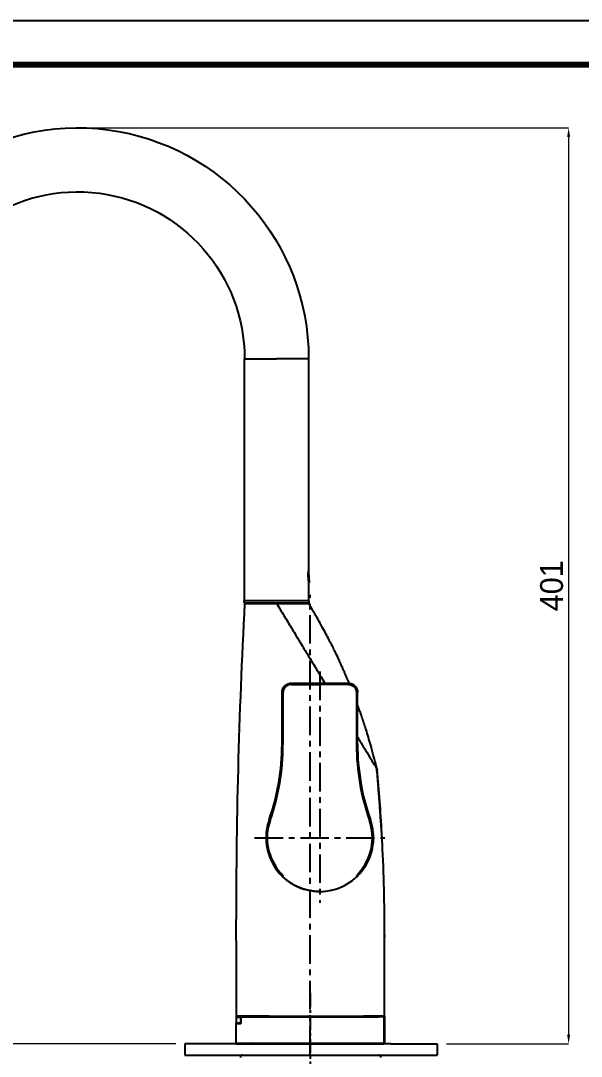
# Model space of a CAD drawing. Extents: x 0 to 1128, y 0 to 827.
# Drawn here: x 630.8 to 876, y 373.8 to 826.8 of the extents above; entities that cross this region are included whole.
import ezdxf

# ---------------------------------------------------------------- set-up
doc = ezdxf.new("R2010")
doc.units = 0
doc.header["$LTSCALE"] = 10
doc.header["$MEASUREMENT"] = 0
doc.header["$PDMODE"] = 3
doc.header["$PDSIZE"] = -10
doc.linetypes.add('CENTER', pattern=[2, 1.25, -0.25, 0.25, -0.25])
doc.layers.get('0').update_dxf_attribs({"linetype": 'CONTINUOUS'})
doc.layers.get('DEFPOINTS').update_dxf_attribs({"linetype": 'CONTINUOUS'})
doc.layers.add('중심선', color=1, linetype='CENTER', lineweight=25)
doc.styles.add('Daelim Dimension', font='')
doc.styles.get('Daelim Dimension').set_extended_font_data('나눔고딕')
doc.dimstyles.new('DEFAULT', dxfattribs={"dimscale": 2, "dimtxt": 2, "dimasz": 2, "dimexe": 0, "dimexo": 2, "dimgap": 1, "dimtad": 1, "dimdec": 0, "dimzin": 9, "dimdsep": 46, "dimtxsty": 'Daelim Dimension', "dimcen": 0.5, "dimclrd": 5, "dimclre": 5, "dimclrt": 256, "dimadec": 1, "dimazin": 0, "dimtfac": 1, "dimtdec": 0, "dimtix": 1, "dimtmove": 0, "dimatfit": 3, "dimfxl": 1, "dimtolj": 1, "dimtzin": 1, "dimlwd": 9, "dimlwe": 9, "dimarcsym": 0})

# ---------------------------------------------------------------- blocks, each defined once
blk = doc.blocks.new('G$C548E72AF')
at = {"color": 0, "linetype": 'Continuous'}
for p, q in [((205.59, 105.74), (198.11, 133.67)), ((171.51, 124.74), (176.47, 106.22)), ((0, 105.84), (0, 0)), ((28, 0), (28, 105.84)), ((176.47, 106.22), (176.84, 106.32)), ((178.91, 98.59), (176.84, 106.32)), ((201.02, 104.51), (192.07, 102.11)), ((204.72, 105.5), (201.02, 104.51)), ((205.59, 105.74), (204.72, 105.5)), ((192.07, 102.11), (178.91, 98.59)), ((183.12, 99.72), (179.81, 98.83)), ((179.81, 98.83), (178.91, 98.59)), ((0, 0), (23.26, 0)), ((23.26, 0), (27.1, 0)), ((27.1, 0), (28, 0))]:
    blk.add_line(p, q, dxfattribs=at)
at = {"color": 0, "linetype": 'ByBlock'}
for radius in [101, 73]:
    blk.add_arc((101, 105.84), radius, 15, 180, dxfattribs=at)
blk = doc.blocks.new('*D36')
at = {"color": 5, "lineweight": 9, "ltscale": 0.5, "transparency": 16777216}
for p, q in [((545.88, 601.19), (545.88, 339.04)), ((757.45, 356.8), (757.45, 339.04)), ((549.88, 339.04), (753.45, 339.04))]:
    blk.add_line(p, q, dxfattribs=at)
at = {"color": 5, "ltscale": 0.5, "transparency": 16777216}
for points in [[(549.88, 339.7), (549.88, 338.37), (545.88, 339.04)], [(753.45, 339.7), (753.45, 338.37), (757.45, 339.04)]]:
    blk.add_solid(points, dxfattribs=at)
at = {"layer": 'DEFPOINTS', "color": 0, "ltscale": 0.5, "transparency": 16777216}
for p in [(545.88, 605.19), (757.45, 360.8), (757.45, 339.04)]:
    blk.add_point(p, dxfattribs=at)
at = {"color": 7, "ltscale": 0.5, "transparency": 16777216, "insert": (651.66, 346.43), "char_height": 10, "attachment_point": 5, "style": 'Daelim Dimension'}
blk.add_mtext('\\A1;212', dxfattribs=at)
blk = doc.blocks.new('*D38')
at = {"color": 5, "lineweight": 9, "ltscale": 0.5, "transparency": 16777216}
for p, q in [((541.88, 605.19), (475.4, 605.19)), ((475.4, 601.19), (475.4, 383.3)), ((698.6, 379.3), (475.4, 379.3))]:
    blk.add_line(p, q, dxfattribs=at)
at = {"color": 5, "ltscale": 0.5, "transparency": 16777216}
for points in [[(474.74, 601.19), (476.07, 601.19), (475.4, 605.19)], [(474.74, 383.3), (476.07, 383.3), (475.4, 379.3)]]:
    blk.add_solid(points, dxfattribs=at)
at = {"layer": 'DEFPOINTS', "color": 0, "ltscale": 0.5, "transparency": 16777216}
for p in [(545.88, 605.19), (475.4, 379.3), (702.6, 379.3)]:
    blk.add_point(p, dxfattribs=at)
at = {"color": 7, "ltscale": 0.5, "transparency": 16777216, "insert": (467.96, 492.24), "char_height": 10, "attachment_point": 5, "rotation": 90, "style": 'Daelim Dimension'}
blk.add_mtext('\\A1;226', dxfattribs=at)
blk = doc.blocks.new('*D39')
at = {"color": 5, "lineweight": 9, "ltscale": 0.5, "transparency": 16777216}
for p, q in [((659.71, 779.94), (870.43, 779.94)), ((870.43, 775.94), (870.43, 383.3)), ((816.99, 379.3), (870.43, 379.3))]:
    blk.add_line(p, q, dxfattribs=at)
at = {"color": 5, "ltscale": 0.5, "transparency": 16777216}
for points in [[(869.76, 775.94), (871.1, 775.94), (870.43, 779.94)], [(869.76, 383.3), (871.1, 383.3), (870.43, 379.3)]]:
    blk.add_solid(points, dxfattribs=at)
at = {"layer": 'DEFPOINTS', "color": 0, "ltscale": 0.5, "transparency": 16777216}
for p in [(655.71, 779.94), (812.99, 379.3), (870.43, 379.3)]:
    blk.add_point(p, dxfattribs=at)
at = {"color": 7, "ltscale": 0.5, "transparency": 16777216, "insert": (863.02, 579.62), "char_height": 10, "attachment_point": 5, "rotation": 90, "style": 'Daelim Dimension'}
blk.add_mtext('\\A1;401', dxfattribs=at)

msp = doc.modelspace()

# ---------------------------------------------------------------- linework, layer by layer
at = {"linetype": 'Continuous'}
for p, q in [((728.71, 678.94), (742.71, 678.94)), ((728.71, 573.1), (728.71, 678.94)), ((756.71, 678.94), (742.71, 678.94)), ((756.71, 678.94), (756.71, 586)), ((757.01, 583.85), (756.57, 585.05)), ((756.69, 581.1), (757.01, 581.1)), ((756.71, 581), (756.71, 573.1)), ((757.01, 583.85), (756.82, 583.85)), ((757.01, 581.1), (757.01, 583.85)), ((728.51, 572.1), (728.51, 573.1)), ((756.91, 573.1), (728.51, 573.1)), ((728.51, 572.1), (756.91, 572.1)), ((729.81, 572.1), (729.81, 571.9)), ((755.61, 572.1), (755.61, 571.9)), ((756.91, 572.1), (756.91, 573.1)), ((756.91, 573.1), (756.91, 573.1)), ((752.01, 447.83), (752.01, 447.83)), ((752.01, 447.83), (752.02, 447.83)), ((771.16, 447.83), (771.15, 447.83)), ((771.16, 447.83), (771.16, 447.83)), ((725.05, 390.9), (725.05, 388.5)), ((727.02, 390.9), (727.02, 388.5)), ((727.07, 391.1), (727.07, 388.5)), ((727.09, 391.1), (727.07, 391.1)), ((727.09, 388.5), (727.09, 391.1)), ((731.45, 391.1), (737.86, 391.1)), ((731.45, 391.1), (731.45, 391.1)), ((731.61, 391.3), (737.97, 391.3)), ((738.71, 391.4), (738.71, 391.4)), ((789.62, 391.3), (787.05, 391.3)), ((789.82, 391.1), (787.23, 391.1)), ((787.23, 391.1), (787.23, 391.1)), ((789.82, 391.1), (789.82, 391.1)), ((789.82, 388.3), (789.82, 391.1)), ((789.82, 388.3), (789.82, 391.1)), ((789.95, 391.1), (789.95, 388.3)), ((724.95, 388.1), (724.95, 379.5)), ((727.02, 388.5), (727.07, 388.5)), ((789.82, 379.5), (789.82, 388.3)), ((789.82, 379.5), (789.82, 388.3)), ((789.95, 388.3), (789.95, 379.5)), ((731.45, 379.5), (731.45, 379.5)), ((787.23, 379.5), (787.23, 379.5)), ((789.82, 379.5), (789.82, 379.5))]:
    msp.add_line(p, q, dxfattribs=at)
at = {"color": 1, "linetype": 'CENTER'}
for p, q in [((757.45, 374.3), (757.45, 575.69)), ((761.59, 542.12), (761.59, 440.9)), ((733.09, 469.4), (790.09, 469.4))]:
    msp.add_line(p, q, dxfattribs=at)
at = {"ltscale": 0.5}
for p, q in [((749.02, 536.41), (761.59, 536.41)), ((749.09, 536.9), (761.59, 536.9)), ((774.09, 536.9), (761.59, 536.9)), ((774.15, 536.41), (761.59, 536.41)), ((745.09, 510.39), (745.09, 532.9)), ((745.5, 532.9), (745.5, 509.99)), ((777.67, 532.9), (777.67, 509.99)), ((778.09, 510.39), (778.09, 532.9)), ((702.6, 379.3), (702.6, 374.3)), ((724.95, 379.5), (757.45, 379.5)), ((812.99, 379.3), (812.99, 374.3))]:
    msp.add_line(p, q, dxfattribs=at)
at = {"color": 1, "linetype": 'CENTER', "ltscale": 0.5}
msp.add_line((757.45, 401.5), (757.45, 280.79), dxfattribs=at)
at = {"color": 7, "lineweight": 35, "ltscale": 0.161472}
msp.add_line((731.6, 379.3), (725.14, 379.3), dxfattribs=at)
at = {"color": 7, "lineweight": 35, "ltscale": 0.159093}
msp.add_line((737.97, 379.3), (731.6, 379.3), dxfattribs=at)
at = {"color": 7, "lineweight": 35}
msp.add_line((787.05, 379.3), (737.97, 379.3), dxfattribs=at)
at = {"ltscale": 0.5}
msp.add_lwpolyline([(0, 0), (1128.4, 0), (1128.4, 826.8), (0, 826.8)], close=True, dxfattribs=at)
at = {"color": 5, "linetype": 'ByBlock', "lineweight": 200, "const_width": 2.6}
msp.add_lwpolyline([(18.14, 35.4), (1110.14, 35.4), (1110.14, 807.6), (18.14, 807.6)], close=True, dxfattribs=at)
at = {"ltscale": 0.5}
for centre, radius, start, end in [((645.09, 510.39), 100, 340.6167, 0), ((645.8, 510), 99.7, 340.6788, 0.0026), ((877.37, 510), 99.7, 179.9974, 199.3212), ((878.09, 510.39), 100, 180, 199.3833), ((761.59, 469.4), 23.5, 160.6032, 270), ((761.59, 469.4), 23.5, 270, 19.3968)]:
    msp.add_arc(centre, radius, start, end, dxfattribs=at)
at = {"linetype": 'Continuous'}
for centre, radius, start, end in [((761.59, 469.4), 23, 160.6788, 221.907), ((761.59, 469.4), 23, 318.093, 19.3212), ((727.27, 391.1), 0.2, 90.7009, 180)]:
    msp.add_arc(centre, radius, start, end, dxfattribs=at)
at = {"linetype": 'Continuous', "extrusion": (0, 0, -1)}
msp.add_arc((-761.51, 469.33), 23.5, 269.818, 270, dxfattribs=at)
at = {"linetype": 'Continuous'}
for centre, major_axis, ratio, start_param, end_param in [((749.09, 536.4), (0, 0.5), 0.127449, 0, 1.554013), ((749.16, 536.48), (0, 0.5), 0.127449, 0, 1.554013), ((774.16, 536.48), (0, -0.5), 0.127449, 1.58758, 3.141593), ((745.59, 532.9), (0.5, 0), 0.001963, 1.750551, 3.141593), ((745.66, 532.98), (0.5, 0), 0.001963, 1.750551, 3.141593), ((777.66, 532.98), (0.5, 0), 0.001963, 0, 1.391042), ((727.2, 390.9), (0, 0.2), 0.924559, 0.789669, 1.570796), ((731.61, 391.1), (0, 0.2), 0.755535, 0, 1.570796), ((787.05, 391.1), (0, -0.2), 0.901349, 1.570796, 3.141593), ((789.62, 391.1), (0, -0.2), 0.994757, 1.570796, 3.141593), ((725.25, 388.5), (0.179, -0.089), 0.999997, 3.603279, 5.174076), ((727.2, 388.5), (0, 0.2), 0.924559, 1.570796, 2.236444)]:
    msp.add_ellipse(centre, major_axis=major_axis, ratio=ratio, start_param=start_param, end_param=end_param, dxfattribs=at)
at = {"linetype": 'Continuous', "extrusion": (0, 0, -1)}
for centre, major_axis, ratio, start_param, end_param in [((774.09, 536.4), (0, 0.5), 0.127449, 0, 1.554013), ((777.59, 532.9), (-0.5, 0), 0.001963, 1.750551, 3.141593)]:
    msp.add_ellipse(centre, major_axis=major_axis, ratio=ratio, start_param=start_param, end_param=end_param, dxfattribs=at)
at = {"linetype": 'Continuous'}
for points, degree, knots in [([(756.48, 583.5), (756.48, 583.78), (756.49, 584.06), (756.52, 584.58), (756.55, 584.83), (756.6, 585.27), (756.62, 585.46), (756.67, 585.76), (756.69, 585.87), (756.71, 585.98), (756.71, 586), (756.71, 586)], 3, [0, 0, 0, 0, 0.21267, 0.21267, 0.425195, 0.425195, 0.639896, 0.639896, 0.856137, 0.856137, 1, 1, 1, 1]), ([(756.54, 584.75), (756.55, 584.75), (756.55, 584.75), (756.6, 584.53), (756.68, 584.29), (756.78, 583.98), (756.8, 583.92), (756.82, 583.85)], 3, [0, 0, 0, 0, 0.004993, 0.004993, 0.788856, 0.788856, 1, 1, 1, 1]), ([(756.48, 583.5), (756.48, 583.22), (756.49, 582.94), (756.52, 582.42), (756.55, 582.17), (756.6, 581.74), (756.62, 581.54), (756.67, 581.24), (756.69, 581.13), (756.71, 581.02), (756.71, 581), (756.71, 581)], 3, [0, 0, 0, 0, 0.21267, 0.21267, 0.425195, 0.425195, 0.639896, 0.639896, 0.856137, 0.856137, 1, 1, 1, 1]), ([(756.82, 583.85), (756.81, 583.6), (756.81, 583.33), (756.83, 582.82), (756.84, 582.56), (756.88, 582.11), (756.9, 581.89), (756.94, 581.54), (756.96, 581.39), (757, 581.19), (757.01, 581.12), (757.01, 581.1), (757.01, 581.1), (757.01, 581.1), (757.01, 581.1), (757.01, 581.1)], 3, [0, 0, 0, 0, 0.191209, 0.191209, 0.382359, 0.382359, 0.574547, 0.574547, 0.768973, 0.768973, 0.963064, 0.963064, 0.999725, 0.999725, 1, 1, 1, 1]), ([(728.71, 571.9), (727.43, 547.76), (725.52, 499.44), (724.92, 451.08), (724.95, 426.9)], 3, [0, 0, 0, 0, 0.500007, 1, 1, 1, 1]), ([(728.71, 571.9), (728.71, 571.9), (730.23, 571.9), (734.1, 571.9), (735.66, 571.9), (739.02, 571.9), (740.86, 571.9), (742.71, 571.9)], 3, [0, 0, 0, 0, 0.5, 0.5, 0.75, 0.75, 1, 1, 1, 1]), ([(742.71, 571.9), (743.25, 571.01), (744.33, 569.23), (746.48, 565.68), (749.16, 561.25), (752.38, 555.94), (755.6, 550.61), (758.84, 545.27), (761.59, 540.72), (763.27, 537.95), (763.86, 536.98)], 3, [0, 0, 0, 0, 0.076397, 0.152794, 0.305588, 0.458383, 0.611177, 0.763971, 0.916765, 1, 1, 1, 1]), ([(742.71, 571.9), (746.41, 571.9), (750.02, 571.9), (755.2, 571.9), (756.71, 571.9), (756.71, 571.9)], 3, [0, 0, 0, 0, 0.500076, 0.500076, 1, 1, 1, 1]), ([(774.48, 536.94), (774.48, 536.95), (774.31, 537.34), (773.97, 538.17), (773.43, 539.43), (772.88, 540.72), (772.37, 541.91), (771.91, 542.93), (771.5, 543.86), (771.03, 544.89), (770.48, 546.11), (769.79, 547.59), (768.98, 549.3), (768.03, 551.26), (766.93, 553.49), (765.67, 555.97), (764.25, 558.7), (762.64, 561.68), (760.85, 564.89), (758.87, 568.33), (757.45, 570.69), (756.71, 571.9)], 3, [0, 0, 0, 0, 0.000739, 0.0328, 0.068188, 0.105784, 0.139338, 0.16753, 0.19103, 0.21762, 0.253397, 0.293893, 0.341981, 0.397661, 0.460934, 0.531798, 0.610255, 0.696303, 0.789943, 0.891176, 1, 1, 1, 1]), ([(745.09, 532.9), (745.09, 533.35), (745.16, 533.79), (745.45, 534.63), (745.67, 535.03), (746.22, 535.72), (746.55, 536.03), (747.31, 536.51), (747.73, 536.69), (748.17, 536.79), (748.47, 536.87), (748.78, 536.9), (749.09, 536.9)], 3, [0, 0, 0, 0, 0.211937, 0.211937, 0.423639, 0.423639, 0.636893, 0.636893, 0.852573, 0.852573, 0.852573, 1, 1, 1, 1]), ([(745.16, 532.98), (745.16, 533.42), (745.24, 533.87), (745.53, 534.71), (745.74, 535.1), (746.29, 535.8), (746.63, 536.11), (747.38, 536.59), (747.8, 536.77), (748.24, 536.87), (748.54, 536.94), (748.85, 536.98), (749.16, 536.98)], 3, [0, 0, 0, 0, 0.211937, 0.211937, 0.423639, 0.423639, 0.636893, 0.636893, 0.852573, 0.852573, 0.852573, 1, 1, 1, 1]), ([(749.02, 536.41), (748.75, 536.41), (748.48, 536.38), (748.21, 536.32), (747.83, 536.22), (747.46, 536.07), (746.79, 535.64), (746.5, 535.38), (746.01, 534.77), (745.82, 534.42), (745.56, 533.68), (745.5, 533.29), (745.5, 532.9)], 3, [0, 0, 0, 0, 0.147765, 0.147765, 0.147765, 0.363972, 0.363972, 0.577488, 0.577488, 0.788915, 0.788915, 1, 1, 1, 1]), ([(749.1, 536.49), (748.82, 536.49), (748.55, 536.45), (748.29, 536.39), (747.9, 536.3), (747.53, 536.14), (746.87, 535.72), (746.57, 535.45), (746.09, 534.84), (745.9, 534.49), (745.64, 533.76), (745.57, 533.37), (745.57, 532.98)], 3, [0, 0, 0, 0, 0.147765, 0.147765, 0.147765, 0.363972, 0.363972, 0.577488, 0.577488, 0.788915, 0.788915, 1, 1, 1, 1]), ([(778.09, 532.9), (778.09, 533.35), (778.01, 533.79), (777.72, 534.63), (777.5, 535.03), (776.95, 535.72), (776.62, 536.03), (775.86, 536.51), (775.44, 536.69), (775, 536.79), (774.7, 536.87), (774.39, 536.9), (774.09, 536.9)], 3, [0, 0, 0, 0, 0.211937, 0.211937, 0.423639, 0.423639, 0.636893, 0.636893, 0.852573, 0.852573, 0.852573, 1, 1, 1, 1]), ([(774.15, 536.41), (774.42, 536.41), (774.69, 536.38), (774.96, 536.32), (775.34, 536.22), (775.71, 536.07), (776.38, 535.64), (776.67, 535.38), (777.16, 534.77), (777.35, 534.42), (777.61, 533.68), (777.67, 533.29), (777.67, 532.9)], 3, [0, 0, 0, 0, 0.147765, 0.147765, 0.147765, 0.363972, 0.363972, 0.577488, 0.577488, 0.788915, 0.788915, 1, 1, 1, 1]), ([(774.16, 536.98), (774.47, 536.98), (774.78, 536.94), (775.08, 536.87), (775.52, 536.77), (775.94, 536.59), (776.69, 536.11), (777.03, 535.8), (777.58, 535.1), (777.79, 534.71), (778.08, 533.87), (778.16, 533.42), (778.16, 532.98)], 3, [0, 0, 0, 0, 0.147427, 0.147427, 0.147427, 0.363107, 0.363107, 0.576361, 0.576361, 0.788063, 0.788063, 1, 1, 1, 1]), ([(777.75, 532.98), (777.75, 533.37), (777.68, 533.76), (777.42, 534.49), (777.23, 534.84), (776.75, 535.45), (776.45, 535.72), (775.79, 536.14), (775.42, 536.3), (775.03, 536.39), (774.77, 536.45), (774.5, 536.49), (774.22, 536.49)], 3, [0, 0, 0, 0, 0.211085, 0.211085, 0.422512, 0.422512, 0.636028, 0.636028, 0.852235, 0.852235, 0.852235, 1, 1, 1, 1]), ([(786.7, 499.26), (786.32, 500.77), (785.56, 503.67), (784.47, 507.82), (783.4, 511.58), (782.39, 514.94), (781.46, 517.91), (780.61, 520.5), (779.86, 522.71), (779.2, 524.61), (778.64, 526.16), (778.3, 527.1), (778.16, 527.49)], 3, [0, 0, 0, 0, 0.158825, 0.304356, 0.4366, 0.555563, 0.661244, 0.753636, 0.832742, 0.89856, 0.957533, 1, 1, 1, 1]), ([(778.17, 513.35), (778.66, 512.53), (780.03, 510.27), (782.2, 506.7), (784.1, 503.55), (785.38, 501.44), (786.14, 500.19), (786.59, 499.44), (786.69, 499.28), (786.7, 499.26)], 3, [0, 0, 0, 0, 0.1237, 0.346077, 0.568454, 0.679643, 0.790831, 0.90202, 1, 1, 1, 1]), ([(788.98, 466.72), (788.93, 467.62), (788.84, 469.35), (788.68, 471.84), (788.51, 474.09), (788.36, 476.12), (788.22, 477.91), (788.1, 479.48), (788, 481.09), (787.87, 482.92), (787.71, 485.16), (787.51, 487.78), (787.28, 490.78), (787, 494.16), (786.75, 497.12), (786.58, 498.96), (786.53, 499.55)], 3, [0, 0, 0, 0, 0.085869, 0.163789, 0.233821, 0.296054, 0.350612, 0.397674, 0.439077, 0.495238, 0.562795, 0.64175, 0.732101, 0.83385, 0.946995, 1, 1, 1, 1]), ([(789.95, 425.9), (789.95, 426.24), (789.95, 426.57), (789.96, 440.24), (789.63, 453.57), (788.97, 466.89)], 3, [0, 0, 0, 0, 0.024388, 0.024388, 1, 1, 1, 1]), ([(745.5, 452.27), (745.49, 452.28), (745.49, 452.28), (745.34, 452.42), (745.2, 452.56), (744.89, 452.86), (744.73, 453.02), (744.41, 453.36), (744.25, 453.53), (744.1, 453.71)], 3, [0, 0, 0, 0, 0.005535, 0.005535, 0.323217, 0.323217, 0.657895, 0.657895, 1, 1, 1, 1]), ([(744.47, 454.04), (744.47, 454.04), (744.47, 454.04), (744.59, 453.87), (744.72, 453.7), (744.96, 453.37), (745.09, 453.22), (745.33, 452.92), (745.44, 452.78), (745.56, 452.65)], 3, [0, 0, 0, 0, 0.000033, 0.000033, 0.347641, 0.347641, 0.684449, 0.684449, 1, 1, 1, 1]), ([(778.7, 454.04), (778.7, 454.04), (778.7, 454.04), (778.58, 453.87), (778.46, 453.7), (778.21, 453.37), (778.08, 453.22), (777.84, 452.92), (777.73, 452.78), (777.61, 452.65)], 3, [0, 0, 0, 0, 0.000033, 0.000033, 0.347641, 0.347641, 0.684449, 0.684449, 1, 1, 1, 1]), ([(777.67, 452.27), (777.68, 452.28), (777.68, 452.28), (777.83, 452.42), (777.97, 452.56), (778.28, 452.86), (778.44, 453.02), (778.76, 453.36), (778.92, 453.53), (779.07, 453.71)], 3, [0, 0, 0, 0, 0.005535, 0.005535, 0.323217, 0.323217, 0.657895, 0.657895, 1, 1, 1, 1]), ([(761.59, 445.9), (758.53, 445.9), (755.46, 446.52), (749.94, 448.77), (747.54, 450.36), (745.5, 452.27)], 3, [0.5008902, 0.5008902, 0.5008902, 0.5008902, 0.75, 0.75, 1, 1, 1, 1]), ([(761.59, 445.9), (764.64, 445.9), (767.71, 446.52), (773.23, 448.77), (775.63, 450.36), (777.67, 452.27)], 3, [0.5008902, 0.5008902, 0.5008902, 0.5008902, 0.75, 0.75, 1, 1, 1, 1]), ([(724.95, 425.9), (724.96, 423.32), (724.96, 417.74), (724.97, 406.24), (724.98, 397.33), (724.99, 391.4)], 3, [0, 0, 0, 0, 0.224607, 0.484934, 1, 1, 1, 1]), ([(738.71, 391.4), (734.66, 391.4), (731.1, 391.4), (727.47, 391.4), (726.56, 391.4), (725.62, 391.4), (725.38, 391.4), (725.09, 391.4), (724.99, 391.4), (724.99, 391.4)], 3, [0, 0, 0, 0, 0.512458, 0.512458, 0.768687, 0.768687, 0.896801, 0.896801, 1, 1, 1, 1]), ([(725.25, 391.1), (725.23, 391.1), (725.21, 391.1), (725.17, 391.09), (725.15, 391.08), (725.11, 391.05), (725.09, 391.03), (725.07, 391), (725.06, 390.98), (725.05, 390.94), (725.05, 390.92), (725.05, 390.9)], 3, [0, 0, 0, 0, 0.189929, 0.189929, 0.4048, 0.4048, 0.61967, 0.61967, 0.834541, 0.834541, 1, 1, 1, 1]), ([(725.05, 390.9), (725.05, 390.9), (725.05, 390.9), (725.05, 390.9), (725.08, 390.9), (725.19, 390.9), (725.29, 390.9), (725.6, 390.9), (725.85, 390.9), (726.28, 390.9), (726.38, 390.9), (726.5, 390.9)], 3, [0, 0, 0, 0, 0.000003, 0.000003, 0.241526, 0.241526, 0.496872, 0.496872, 0.881646, 0.881646, 1, 1, 1, 1]), ([(725.25, 391.1), (725.25, 391.1), (725.28, 391.1), (725.39, 391.1), (725.49, 391.1), (725.79, 391.1), (726.05, 391.1), (726.47, 391.1), (726.57, 391.1), (726.68, 391.1)], 3, [0, 0, 0, 0, 0.241497, 0.241497, 0.496853, 0.496853, 0.881636, 0.881636, 1, 1, 1, 1]), ([(726.5, 390.9), (726.5, 390.9), (726.5, 390.9), (726.54, 390.9), (726.58, 390.9), (726.66, 390.9), (726.71, 390.9), (726.82, 390.9), (726.89, 390.9), (726.98, 390.9), (727, 390.9), (727.02, 390.9)], 3, [0, 0, 0, 0, 0.000034, 0.000034, 0.253892, 0.253892, 0.507785, 0.507785, 0.888669, 0.888669, 1, 1, 1, 1]), ([(726.68, 391.1), (726.7, 391.1), (726.71, 391.1), (726.75, 391.1), (726.78, 391.1), (726.85, 391.1), (726.9, 391.1), (726.98, 391.1), (727.03, 391.1), (727.07, 391.1)], 3, [0, 0, 0, 0, 0.090267, 0.090267, 0.335035, 0.335035, 0.66995, 0.66995, 1, 1, 1, 1]), ([(727.1, 391.1), (727.24, 391.1), (727.4, 391.1), (727.56, 391.1), (728.29, 391.1), (729.13, 391.1), (729.85, 391.1), (730.62, 391.1), (731.45, 391.1)], 5, [0, 0, 0, 0, 0, 0, 0.22356, 0.22356, 0.22356, 1, 1, 1, 1, 1, 1]), ([(727.28, 391.3), (727.85, 391.3), (728.51, 391.3), (729.26, 391.3), (730.19, 391.3), (731.21, 391.3), (731.33, 391.3), (731.46, 391.3), (731.59, 391.3), (731.59, 391.3), (731.6, 391.3), (731.61, 391.3)], 5, [0, 0, 0, 0, 0, 0, 0.877219, 0.877219, 0.877219, 0.993899, 0.993899, 0.993899, 1, 1, 1, 1, 1, 1]), ([(737.86, 391.1), (741.83, 391.1), (746.28, 391.1), (750.99, 391.1), (758.35, 391.1), (765.59, 391.1), (768.06, 391.1), (771.5, 391.1), (774.76, 391.1), (775.73, 391.1), (778.02, 391.1), (780.19, 391.1), (781.43, 391.1), (783.52, 391.1), (785.28, 391.1), (786, 391.1), (786.65, 391.1), (787.23, 391.1)], 5, [0, 0, 0, 0, 0, 0, 0.425121, 0.425121, 0.425121, 0.650043, 0.650043, 0.650043, 0.747536, 0.747536, 0.747536, 0.886121, 0.886121, 0.886121, 1, 1, 1, 1, 1, 1]), ([(737.97, 391.3), (737.98, 391.3), (738, 391.3), (738.01, 391.3), (738.47, 391.3), (738.94, 391.3), (739.4, 391.3), (742.28, 391.3), (745.35, 391.3), (748.02, 391.3), (752.14, 391.3), (756.32, 391.3), (757.73, 391.3), (761.66, 391.3), (765.55, 391.3), (768.01, 391.3), (771.43, 391.3), (774.67, 391.3), (775.63, 391.3), (777.03, 391.3), (778.38, 391.3), (778.82, 391.3), (780.09, 391.3), (781.3, 391.3), (782.07, 391.3), (782.96, 391.3), (783.79, 391.3), (783.94, 391.3), (784.24, 391.3), (784.53, 391.3), (784.67, 391.3), (785.29, 391.3), (785.87, 391.3), (786.3, 391.3), (786.69, 391.3), (787.05, 391.3), (787.05, 391.3), (787.05, 391.3), (787.05, 391.3)], 5, [0, 0, 0, 0, 0, 0, 0.001466, 0.001466, 0.001466, 0.049785, 0.049785, 0.049785, 0.298931, 0.298931, 0.298931, 0.425113, 0.425113, 0.425113, 0.650038, 0.650038, 0.650038, 0.747532, 0.747532, 0.747532, 0.795165, 0.795165, 0.795165, 0.88612, 0.88612, 0.88612, 0.906925, 0.906925, 0.906925, 0.92773, 0.92773, 0.92773, 0.999933, 0.999933, 0.999933, 1, 1, 1, 1, 1, 1]), ([(738.71, 391.4), (738.95, 391.4), (739.43, 391.4), (740.41, 391.4), (742.15, 391.4), (745.8, 391.4), (750.29, 391.4), (755.11, 391.4), (758.89, 391.4), (762.16, 391.4), (764.5, 391.4), (765.68, 391.4), (766.28, 391.4), (766.62, 391.4), (767.13, 391.4), (767.9, 391.4), (769.27, 391.4), (771.69, 391.4), (775.16, 391.4), (778.54, 391.4), (781.12, 391.4), (782.94, 391.4), (784.62, 391.4), (786.1, 391.4), (787.36, 391.4), (788.4, 391.4), (789.19, 391.4), (789.69, 391.4), (789.92, 391.4), (789.95, 391.4), (789.95, 391.4), (789.95, 391.4)], 3, [0, 0, 0, 0, 0.015569, 0.031137, 0.062275, 0.124549, 0.249098, 0.311373, 0.373647, 0.435922, 0.467059, 0.482628, 0.490412, 0.494304, 0.498196, 0.513765, 0.529334, 0.560471, 0.622745, 0.68502, 0.716157, 0.747294, 0.778432, 0.809569, 0.840706, 0.871844, 0.902981, 0.934118, 0.965255, 0.996393, 1, 1, 1, 1]), ([(780.34, 391.4), (780.39, 391.4), (780.43, 391.4), (780.54, 391.4), (780.59, 391.4), (780.65, 391.4), (780.66, 391.4), (780.67, 391.4)], 3, [0, 0, 0, 0, 0.275387, 0.275387, 0.772354, 0.772354, 1, 1, 1, 1]), ([(787.76, 391.4), (787.5, 391.4), (787.15, 391.4), (785.4, 391.39), (783.34, 391.39), (780.68, 391.4)], 3, [0, 0, 0, 0, 0.242514, 0.242514, 1, 1, 1, 1]), ([(787.05, 391.3), (787.12, 391.27), (787.21, 391.24), (787.23, 391.15), (787.23, 391.12), (787.23, 391.11), (787.23, 391.11), (787.23, 391.1), (787.23, 391.1)], 3, [0, 0, 0, 0, 0.748009, 0.869387, 0.934505, 0.968252, 0.986871, 1, 1, 1, 1]), ([(787.75, 391.4), (787.95, 391.4), (788.3, 391.4), (788.7, 391.4), (788.99, 391.4), (789.13, 391.4), (789.19, 391.4)], 3, [0, 0, 0, 0, 0.243367, 0.491104, 0.743712, 1, 1, 1, 1]), ([(789.62, 391.3), (789.62, 391.3), (789.62, 391.3), (789.62, 391.3), (789.68, 391.3), (789.72, 391.3), (789.74, 391.3), (789.74, 391.3), (789.75, 391.3), (789.75, 391.3), (789.75, 391.3), (789.75, 391.3)], 5, [0, 0, 0, 0, 0, 0, 0.008923, 0.008923, 0.008923, 0.988947, 0.988947, 0.988947, 1, 1, 1, 1, 1, 1]), ([(789.82, 391.1), (789.82, 391.1), (789.82, 391.11), (789.82, 391.11), (789.81, 391.13), (789.81, 391.16), (789.77, 391.26), (789.68, 391.28), (789.62, 391.3)], 3, [0, 0, 0, 0, 0.01252, 0.031715, 0.066737, 0.133116, 0.407709, 1, 1, 1, 1]), ([(789.82, 391.1), (789.85, 391.1), (789.87, 391.1), (789.89, 391.1), (789.92, 391.1), (789.94, 391.1), (789.94, 391.1), (789.95, 391.1), (789.95, 391.1)], 5, [0, 0, 0, 0, 0, 0, 0.506805, 0.506805, 0.506805, 1, 1, 1, 1, 1, 1]), ([(726.5, 388.5), (726.5, 388.5), (726.5, 388.5), (726.58, 388.5), (726.66, 388.5), (726.79, 388.5), (726.83, 388.5), (726.93, 388.5), (726.97, 388.5), (727.02, 388.5)], 3, [0, 0, 0, 0, 0.000034, 0.000034, 0.492221, 0.492221, 0.74611, 0.74611, 1, 1, 1, 1]), ([(727.06, 388.35), (727.05, 388.34), (727.05, 388.33), (727.06, 388.33), (727.06, 388.33)], 3, [0, 0, 0, 0, 0.971452, 1, 1, 1, 1]), ([(724.95, 379.5), (724.95, 379.5), (725.25, 379.5), (725.86, 379.5), (727.21, 379.5), (729.13, 379.5), (729.85, 379.5), (730.62, 379.5), (731.45, 379.5)], 5, [0, 0, 0, 0, 0, 0, 0.659297, 0.659297, 0.659297, 1, 1, 1, 1, 1, 1]), ([(725.15, 379.3), (725.15, 379.3), (725.37, 379.3), (725.8, 379.3), (726.94, 379.3), (728.66, 379.3), (729.52, 379.3), (730.49, 379.3), (731.54, 379.3), (731.56, 379.3), (731.58, 379.3), (731.61, 379.3)], 5, [0, 0, 0, 0, 0, 0, 0.560516, 0.560516, 0.560516, 0.991131, 0.991131, 0.991131, 1, 1, 1, 1, 1, 1]), ([(731.45, 379.5), (731.48, 379.5), (731.5, 379.5), (731.52, 379.5), (732.65, 379.5), (733.87, 379.5), (735.13, 379.5), (736.46, 379.5), (737.85, 379.5), (737.85, 379.5), (737.85, 379.5), (737.86, 379.5)], 5, [0, 0, 0, 0, 0, 0, 0.019586, 0.019586, 0.019586, 0.998866, 0.998866, 0.998866, 1, 1, 1, 1, 1, 1]), ([(731.61, 379.3), (731.63, 379.3), (731.65, 379.3), (731.67, 379.3), (732.8, 379.3), (734, 379.3), (735.26, 379.3), (736.58, 379.3), (737.96, 379.3), (737.97, 379.3), (737.97, 379.3), (737.97, 379.3)], 5, [0, 0, 0, 0, 0, 0, 0.019588, 0.019588, 0.019588, 0.998955, 0.998955, 0.998955, 1, 1, 1, 1, 1, 1]), ([(737.86, 379.5), (740.61, 379.5), (743.6, 379.5), (746.75, 379.5), (753.49, 379.5), (760.44, 379.5), (764.04, 379.5), (769.06, 379.5), (773.77, 379.5), (775.15, 379.5), (778.02, 379.5), (780.72, 379.5), (782.12, 379.5), (784.09, 379.5), (785.72, 379.5), (786.27, 379.5), (786.77, 379.5), (787.23, 379.5)], 5, [0, 0, 0, 0, 0, 0, 0.295168, 0.295168, 0.295168, 0.614484, 0.614484, 0.614484, 0.75194, 0.75194, 0.75194, 0.909606, 0.909606, 0.909606, 1, 1, 1, 1, 1, 1]), ([(737.97, 379.3), (740.66, 379.3), (743.58, 379.3), (746.65, 379.3), (753.38, 379.3), (760.32, 379.3), (763.99, 379.3), (768.64, 379.3), (773.02, 379.3), (774.01, 379.3), (775.47, 379.3), (776.87, 379.3), (777.33, 379.3), (779.07, 379.3), (780.73, 379.3), (781.92, 379.3), (783.17, 379.3), (784.28, 379.3), (784.43, 379.3), (784.71, 379.3), (784.98, 379.3), (785.12, 379.3), (785.63, 379.3), (786.11, 379.3), (786.44, 379.3), (786.76, 379.3), (787.05, 379.3), (787.05, 379.3), (787.05, 379.3), (787.05, 379.3)], 5, [0, 0, 0, 0, 0, 0, 0.290029, 0.290029, 0.290029, 0.616938, 0.616938, 0.616938, 0.715196, 0.715196, 0.715196, 0.763422, 0.763422, 0.763422, 0.900148, 0.900148, 0.900148, 0.920633, 0.920633, 0.920633, 0.941118, 0.941118, 0.941118, 0.999971, 0.999971, 0.999971, 1, 1, 1, 1, 1, 1]), ([(787.23, 379.5), (787.22, 379.46), (787.21, 379.35), (787.11, 379.32), (787.05, 379.3)], 3, [0, 0, 0, 0, 0.4352, 1, 1, 1, 1]), ([(787.05, 379.3), (787.06, 379.3), (787.06, 379.3), (787.07, 379.3), (787.89, 379.3), (788.56, 379.3), (789.07, 379.3), (789.42, 379.3), (789.62, 379.3), (789.62, 379.3), (789.62, 379.3), (789.62, 379.3)], 5, [0, 0, 0, 0, 0, 0, 0.005573, 0.005573, 0.005573, 0.999169, 0.999169, 0.999169, 1, 1, 1, 1, 1, 1]), ([(789.62, 379.3), (789.68, 379.32), (789.79, 379.35), (789.81, 379.46), (789.82, 379.5)], 3, [0, 0, 0, 0, 0.564801, 1, 1, 1, 1]), ([(789.62, 379.3), (789.62, 379.3), (789.62, 379.3), (789.62, 379.3), (789.68, 379.3), (789.72, 379.3), (789.74, 379.3), (789.74, 379.3), (789.75, 379.3), (789.75, 379.3), (789.75, 379.3), (789.75, 379.3)], 5, [0, 0, 0, 0, 0, 0, 0.018989, 0.018989, 0.018989, 0.989754, 0.989754, 0.989754, 1, 1, 1, 1, 1, 1])]:
    msp.add_open_spline(points, degree=degree, knots=knots, dxfattribs=at)
for points, degree in [([(774.22, 536.49), (765.89, 536.5), (757.43, 536.5), (749.1, 536.49)], 3), ([(749.16, 536.98), (757.45, 536.98), (765.86, 536.98), (774.16, 536.98)], 3), ([(788.72, 471.54), (788.21, 480.79), (787.54, 490.03), (786.71, 499.25)], 3), ([(744.47, 454.04), (744.27, 453.86), (744.1, 453.71), (744.1, 453.71)], 3), ([(778.7, 454.04), (778.9, 453.86), (779.07, 453.71), (779.07, 453.71)], 3), ([(745.56, 452.64), (745.46, 452.48), (745.43, 452.33), (745.5, 452.27)], 3), ([(777.61, 452.64), (777.71, 452.48), (777.74, 452.33), (777.67, 452.27)], 3), ([(724.95, 426.9), (724.95, 426.57), (724.95, 426.24), (724.95, 425.9)], 3), ([(724.95, 426.82), (724.95, 425.9)], 1), ([(724.95, 425.97), (724.95, 425.95), (724.95, 425.93), (724.95, 425.9)], 3), ([(724.95, 425.9), (724.95, 425.9), (724.95, 425.9), (724.95, 425.9)], 3), ([(789.93, 426.9), (789.93, 426.57), (789.93, 426.24), (789.93, 425.9)], 3), ([(789.93, 425.9), (789.94, 425.9), (789.95, 425.9), (789.95, 425.9)], 3), ([(789.95, 391.4), (789.95, 408.65), (789.95, 425.9)], 2), ([(725, 391.4), (725, 391.4), (725.06, 391.4), (725.16, 391.4)], 3), ([(726.54, 391.4), (726.68, 391.4), (726.84, 391.4), (727, 391.4)], 3), ([(727.27, 391.3), (727.22, 391.3), (727.16, 391.28), (727.11, 391.23), (727.09, 391.16), (727.09, 391.1)], 5), ([(727.09, 391.1), (727.09, 391.1), (727.09, 391.1), (727.09, 391.1), (727.1, 391.1), (727.1, 391.1)], 5), ([(727.27, 391.3), (727.27, 391.3), (727.28, 391.3), (727.28, 391.3), (727.28, 391.3), (727.28, 391.3)], 5), ([(739.51, 391.4), (736.01, 391.4), (732.92, 391.39), (730.65, 391.4)], 3), ([(731.45, 391.1), (731.45, 391.16), (731.47, 391.23), (731.51, 391.28), (731.56, 391.3), (731.61, 391.3)], 5), ([(737.97, 391.3), (737.91, 391.3), (737.86, 391.21), (737.86, 391.1)], 3), ([(780.68, 391.4), (780.67, 391.4), (780.67, 391.4), (780.67, 391.4)], 3), ([(787.54, 391.4), (787.67, 391.4), (787.78, 391.4), (787.87, 391.4)], 3), ([(789.75, 391.3), (789.85, 391.3), (789.95, 391.21), (789.95, 391.1)], 3), ([(789.95, 391.4), (789.95, 391.4), (789.96, 391.4)], 2), ([(725.15, 388.3), (725.08, 388.3), (725.02, 388.28), (724.97, 388.23), (724.95, 388.16), (724.95, 388.1)], 5), ([(724.95, 388.1), (724.95, 388.1), (725.15, 388.1), (725.55, 388.1), (726.15, 388.1), (726.92, 388.1)], 5), ([(725.05, 388.5), (725.05, 388.5), (725.54, 388.5), (726.5, 388.5)], 3), ([(725.15, 388.3), (725.15, 388.3), (725.17, 388.3), (725.23, 388.3), (725.32, 388.3), (725.43, 388.3)], 5), ([(725.39, 388.3), (725.37, 388.3), (725.36, 388.3), (725.34, 388.3)], 3), ([(725.43, 388.3), (725.61, 388.3), (725.86, 388.3), (726.19, 388.3), (726.58, 388.3), (727.03, 388.3)], 5), ([(726.92, 388.1), (726.96, 388.1), (726.99, 388.13), (727.04, 388.18), (727.07, 388.3)], 4), ([(727.03, 388.29), (726.99, 388.27), (726.96, 388.24), (726.93, 388.2), (726.92, 388.15), (726.92, 388.1)], 5), ([(727.03, 388.29), (726.97, 388.3)], 1), ([(727.06, 388.35), (727.05, 388.34), (727.05, 388.33), (727.06, 388.32), (727.06, 388.31), (727.07, 388.3)], 5), ([(727.07, 388.5), (727.07, 388.42), (727.06, 388.35)], 2), ([(727.07, 388.3), (727.07, 388.34), (727.08, 388.38), (727.09, 388.44), (727.09, 388.5)], 4), ([(727.08, 388.5), (727.08, 388.5), (727.08, 388.5), (727.09, 388.5)], 3), ([(789.95, 388.3), (789.94, 388.3), (789.94, 388.3), (789.92, 388.3), (789.88, 388.3), (789.82, 388.3)], 5), ([(724.95, 379.5), (724.95, 379.44), (724.97, 379.38), (725.02, 379.33), (725.08, 379.3), (725.15, 379.3)], 5), ([(731.61, 379.3), (731.53, 379.3), (731.45, 379.4), (731.45, 379.5)], 3), ([(731.61, 379.3), (731.56, 379.3), (731.51, 379.33), (731.47, 379.38), (731.45, 379.44), (731.45, 379.5)], 5), ([(737.86, 379.5), (737.86, 379.4), (737.91, 379.3), (737.97, 379.3)], 3), ([(787.23, 379.5), (787.23, 379.44), (787.21, 379.38), (787.17, 379.33), (787.11, 379.3), (787.05, 379.3)], 5), ([(787.23, 379.5), (788.06, 379.5), (788.74, 379.5), (789.26, 379.5), (789.62, 379.5), (789.82, 379.5)], 5), ([(789.62, 379.3), (789.68, 379.3), (789.74, 379.33), (789.79, 379.38), (789.82, 379.44), (789.82, 379.5)], 5), ([(789.95, 379.5), (789.95, 379.4), (789.85, 379.3), (789.75, 379.3)], 3), ([(789.82, 379.5), (789.88, 379.5), (789.92, 379.5), (789.94, 379.5), (789.94, 379.5), (789.95, 379.5)], 5)]:
    msp.add_open_spline(points, degree=degree, dxfattribs=at)
at = {"layer": '중심선', "color": 0, "linetype": 'Continuous'}
for p, q in [((727.65, 379.3), (702.6, 379.3)), ((792.65, 379.3), (743.08, 379.3)), ((792.65, 379.3), (812.99, 379.3)), ((702.6, 374.3), (727.88, 374.3)), ((727.88, 374.3), (740.83, 374.3)), ((740.83, 374.3), (787.41, 374.3)), ((787.41, 374.3), (812.99, 374.3)), ((812.77, 374.3), (812.99, 374.52))]:
    msp.add_line(p, q, dxfattribs=at)
for centre, start, end in [((727.88, 373.3), 90, 180), ((787.41, 373.3), 0, 90)]:
    msp.add_arc(centre, 1, start, end, dxfattribs=at)

# ---------------------------------------------------------------- block references
at = {"ltscale": 0.5, "xscale": -1}
msp.add_blockref('G$C548E72AF', (756.71, 573.1), dxfattribs=at)

# ---------------------------------------------------------------- dimensions: what is measured, and where the dimension line sits
at = {"color": 5, "ltscale": 0.5}
for base, p1, p2, picture, middle in [((870.43, 379.3), (655.71, 779.94), (812.99, 379.3), '*D39', (863.02, 579.62)), ((475.4, 379.3), (545.88, 605.19), (702.6, 379.3), '*D38', (467.96, 492.24))]:
    dim = msp.add_linear_dim(base=base, p1=p1, p2=p2, angle=90, dimstyle='DEFAULT', override={"dimtxt": 5, "dimclrt": 7}, dxfattribs=at)
    dim.commit()
    dim.dimension.update_dxf_attribs({"geometry": picture, "text_midpoint": middle})
dim = msp.add_linear_dim(base=(757.45, 339.04), p1=(545.88, 605.19), p2=(757.45, 360.8), dimstyle='DEFAULT', override={"dimtxt": 5, "dimclrt": 7}, dxfattribs=at)
dim.commit()
dim.dimension.update_dxf_attribs({"geometry": '*D36', "text_midpoint": (651.66, 346.43)})

doc.saveas('drawing.dxf')
